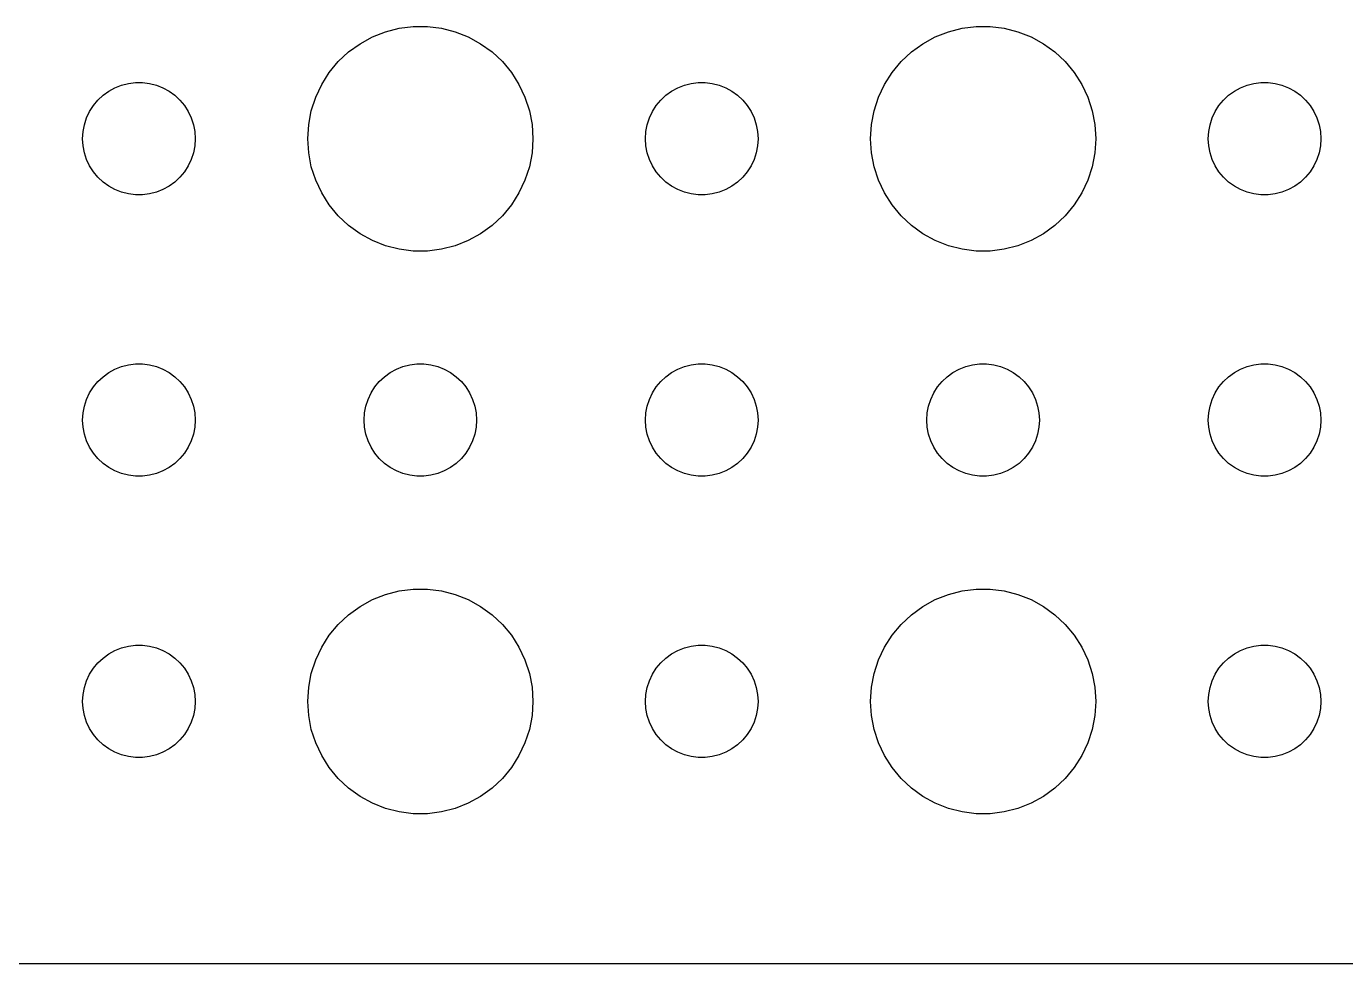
# Model space of a CAD drawing. Header units: metres. Extents: x -134 to 134, y 518 to 1078.
# Drawn here: x -3 to 32.16, y 746.01 to 770.99 of the extents above; entities that cross this region are included whole.
import ezdxf

# ---------------------------------------------------------------- set-up
doc = ezdxf.new("R2010")
doc.units = ezdxf.units.M

msp = doc.modelspace()

# ---------------------------------------------------------------- linework, layer by layer
for p, q in [((6.22266, 770.714), (6.57294, 770.853)), ((6.57294, 770.853), (6.93785, 770.947)), ((6.93785, 770.947), (7.31161, 770.994)), ((7.31161, 770.994), (7.68837, 770.994)), ((7.68837, 770.994), (8.06213, 770.947)), ((8.06213, 770.947), (8.42705, 770.853)), ((8.42705, 770.853), (8.77733, 770.714)), ((21.2227, 770.714), (21.5729, 770.853)), ((21.5729, 770.853), (21.9379, 770.947)), ((21.9379, 770.947), (22.3116, 770.994)), ((22.3116, 770.994), (22.6884, 770.994)), ((22.6884, 770.994), (23.0621, 770.947)), ((23.0621, 770.947), (23.427, 770.853)), ((23.427, 770.853), (23.7773, 770.714)), ((5.58772, 770.312), (5.89252, 770.533)), ((5.89252, 770.533), (6.22266, 770.714)), ((8.77733, 770.714), (9.10747, 770.533)), ((9.10747, 770.533), (9.41226, 770.312)), ((20.5877, 770.312), (20.8925, 770.533)), ((20.8925, 770.533), (21.2227, 770.714)), ((23.7773, 770.714), (24.1075, 770.533)), ((24.1075, 770.533), (24.4123, 770.312)), ((5.07294, 769.763), (5.31308, 770.054)), ((5.31308, 770.054), (5.58772, 770.312)), ((9.41226, 770.312), (9.6869, 770.054)), ((9.6869, 770.054), (9.92705, 769.763)), ((20.0729, 769.763), (20.3131, 770.054)), ((20.3131, 770.054), (20.5877, 770.312)), ((24.4123, 770.312), (24.6869, 770.054)), ((24.6869, 770.054), (24.927, 769.763)), ((4.87108, 769.445), (5.07294, 769.763)), ((9.92705, 769.763), (10.1289, 769.445)), ((19.8711, 769.445), (20.0729, 769.763)), ((24.927, 769.763), (25.1289, 769.445)), ((-0.80373, 769.266), (-0.63866, 769.357)), ((-0.63866, 769.357), (-0.46352, 769.427)), ((-0.46352, 769.427), (-0.28107, 769.473)), ((-0.28107, 769.473), (-0.09418, 769.497)), ((-0.09418, 769.497), (0.09418, 769.497)), ((0.09418, 769.497), (0.28107, 769.473)), ((0.28107, 769.473), (0.46352, 769.427)), ((0.46352, 769.427), (0.63866, 769.357)), ((0.63866, 769.357), (0.80373, 769.266)), ((4.71066, 769.104), (4.87108, 769.445)), ((10.1289, 769.445), (10.2893, 769.104)), ((14.1963, 769.266), (14.3613, 769.357)), ((14.3613, 769.357), (14.5365, 769.427)), ((14.5365, 769.427), (14.7189, 769.473)), ((14.7189, 769.473), (14.9058, 769.497)), ((14.9058, 769.497), (15.0942, 769.497)), ((15.0942, 769.497), (15.2811, 769.473)), ((15.2811, 769.473), (15.4635, 769.427)), ((15.4635, 769.427), (15.6387, 769.357)), ((15.6387, 769.357), (15.8037, 769.266)), ((19.7107, 769.104), (19.8711, 769.445)), ((25.1289, 769.445), (25.2893, 769.104)), ((29.1963, 769.266), (29.3613, 769.357)), ((29.3613, 769.357), (29.5365, 769.427)), ((29.5365, 769.427), (29.7189, 769.473)), ((29.7189, 769.473), (29.9058, 769.497)), ((29.9058, 769.497), (30.0942, 769.497)), ((30.0942, 769.497), (30.2811, 769.473)), ((30.2811, 769.473), (30.4635, 769.427)), ((30.4635, 769.427), (30.6387, 769.357)), ((30.6387, 769.357), (30.8037, 769.266)), ((-1.21352, 768.882), (-1.09344, 769.027)), ((-1.09344, 769.027), (-0.95613, 769.156)), ((-0.95613, 769.156), (-0.80373, 769.266)), ((0.80373, 769.266), (0.95613, 769.156)), ((0.95613, 769.156), (1.09344, 769.027)), ((1.09344, 769.027), (1.21352, 768.882)), ((4.59424, 768.746), (4.71066, 769.104)), ((10.2893, 769.104), (10.4057, 768.746)), ((13.7865, 768.882), (13.9065, 769.027)), ((13.9065, 769.027), (14.0439, 769.156)), ((14.0439, 769.156), (14.1963, 769.266)), ((15.8037, 769.266), (15.9561, 769.156)), ((15.9561, 769.156), (16.0934, 769.027)), ((16.0934, 769.027), (16.2135, 768.882)), ((19.5942, 768.746), (19.7107, 769.104)), ((25.2893, 769.104), (25.4057, 768.746)), ((28.7865, 768.882), (28.9065, 769.027)), ((28.9065, 769.027), (29.0439, 769.156)), ((29.0439, 769.156), (29.1963, 769.266)), ((30.8037, 769.266), (30.9561, 769.156)), ((30.9561, 769.156), (31.0934, 769.027)), ((31.0934, 769.027), (31.2135, 768.882)), ((-1.39465, 768.552), (-1.31445, 768.723)), ((-1.31445, 768.723), (-1.21352, 768.882)), ((1.21352, 768.882), (1.31445, 768.723)), ((1.31445, 768.723), (1.39465, 768.552)), ((4.52365, 768.376), (4.59424, 768.746)), ((10.4057, 768.746), (10.4763, 768.376)), ((13.6053, 768.552), (13.6855, 768.723)), ((13.6855, 768.723), (13.7865, 768.882)), ((16.2135, 768.882), (16.3145, 768.723)), ((16.3145, 768.723), (16.3947, 768.552)), ((19.5237, 768.376), (19.5942, 768.746)), ((25.4057, 768.746), (25.4763, 768.376)), ((28.6053, 768.552), (28.6855, 768.723)), ((28.6855, 768.723), (28.7865, 768.882)), ((31.2135, 768.882), (31.3145, 768.723)), ((31.3145, 768.723), (31.3947, 768.552)), ((-1.48816, 768.188), (-1.45287, 768.373)), ((-1.45287, 768.373), (-1.39465, 768.552)), ((1.39465, 768.552), (1.45287, 768.373)), ((1.45287, 768.373), (1.48816, 768.188)), ((4.5, 768), (4.52365, 768.376)), ((10.4763, 768.376), (10.5, 768)), ((13.5118, 768.188), (13.5471, 768.373)), ((13.5471, 768.373), (13.6053, 768.552)), ((16.3947, 768.552), (16.4529, 768.373)), ((16.4529, 768.373), (16.4882, 768.188)), ((19.5, 768), (19.5237, 768.376)), ((25.4763, 768.376), (25.5, 768)), ((28.5118, 768.188), (28.5471, 768.373)), ((28.5471, 768.373), (28.6053, 768.552)), ((31.3947, 768.552), (31.4529, 768.373)), ((31.4529, 768.373), (31.4882, 768.188)), ((-1.5, 768), (-1.48816, 768.188)), ((-1.48816, 767.812), (-1.5, 768)), ((1.48816, 768.188), (1.5, 768)), ((1.5, 768), (1.48816, 767.812)), ((4.52365, 767.624), (4.5, 768)), ((10.5, 768), (10.4763, 767.624)), ((13.5, 768), (13.5118, 768.188)), ((13.5118, 767.812), (13.5, 768)), ((16.4882, 768.188), (16.5, 768)), ((16.5, 768), (16.4882, 767.812)), ((19.5237, 767.624), (19.5, 768)), ((25.5, 768), (25.4763, 767.624)), ((28.5, 768), (28.5118, 768.188)), ((28.5118, 767.812), (28.5, 768)), ((31.4882, 768.188), (31.5, 768)), ((31.5, 768), (31.4882, 767.812)), ((-1.45287, 767.627), (-1.48816, 767.812)), ((-1.39465, 767.448), (-1.45287, 767.627)), ((1.45287, 767.627), (1.39465, 767.448)), ((1.48816, 767.812), (1.45287, 767.627)), ((4.59424, 767.254), (4.52365, 767.624)), ((10.4763, 767.624), (10.4057, 767.254)), ((13.5471, 767.627), (13.5118, 767.812)), ((13.6053, 767.448), (13.5471, 767.627)), ((16.4529, 767.627), (16.3947, 767.448)), ((16.4882, 767.812), (16.4529, 767.627)), ((19.5942, 767.254), (19.5237, 767.624)), ((25.4763, 767.624), (25.4057, 767.254)), ((28.5471, 767.627), (28.5118, 767.812)), ((28.6053, 767.448), (28.5471, 767.627)), ((31.4529, 767.627), (31.3947, 767.448)), ((31.4882, 767.812), (31.4529, 767.627)), ((-1.31445, 767.277), (-1.39465, 767.448)), ((-1.21352, 767.118), (-1.31445, 767.277)), ((1.31445, 767.277), (1.21352, 767.118)), ((1.39465, 767.448), (1.31445, 767.277)), ((4.71066, 766.896), (4.59424, 767.254)), ((10.4057, 767.254), (10.2893, 766.896)), ((13.6855, 767.277), (13.6053, 767.448)), ((13.7865, 767.118), (13.6855, 767.277)), ((16.3145, 767.277), (16.2135, 767.118)), ((16.3947, 767.448), (16.3145, 767.277)), ((19.7107, 766.896), (19.5942, 767.254)), ((25.4057, 767.254), (25.2893, 766.896)), ((28.6855, 767.277), (28.6053, 767.448)), ((28.7865, 767.118), (28.6855, 767.277)), ((31.3145, 767.277), (31.2135, 767.118)), ((31.3947, 767.448), (31.3145, 767.277)), ((-1.09344, 766.973), (-1.21352, 767.118)), ((-0.95613, 766.844), (-1.09344, 766.973)), ((1.09344, 766.973), (0.95613, 766.844)), ((1.21352, 767.118), (1.09344, 766.973)), ((4.87108, 766.555), (4.71066, 766.896)), ((10.2893, 766.896), (10.1289, 766.555)), ((13.9065, 766.973), (13.7865, 767.118)), ((14.0439, 766.844), (13.9065, 766.973)), ((16.0934, 766.973), (15.9561, 766.844)), ((16.2135, 767.118), (16.0934, 766.973)), ((19.8711, 766.555), (19.7107, 766.896)), ((25.2893, 766.896), (25.1289, 766.555)), ((28.9065, 766.973), (28.7865, 767.118)), ((29.0439, 766.844), (28.9065, 766.973)), ((31.0934, 766.973), (30.9561, 766.844)), ((31.2135, 767.118), (31.0934, 766.973)), ((-0.80373, 766.734), (-0.95613, 766.844)), ((-0.63866, 766.643), (-0.80373, 766.734)), ((-0.46352, 766.573), (-0.63866, 766.643)), ((-0.28107, 766.527), (-0.46352, 766.573)), ((-0.09418, 766.503), (-0.28107, 766.527)), ((0.28107, 766.527), (0.09418, 766.503)), ((0.46352, 766.573), (0.28107, 766.527)), ((0.63866, 766.643), (0.46352, 766.573)), ((0.80373, 766.734), (0.63866, 766.643)), ((0.95613, 766.844), (0.80373, 766.734)), ((5.07294, 766.237), (4.87108, 766.555)), ((10.1289, 766.555), (9.92705, 766.237)), ((14.1963, 766.734), (14.0439, 766.844)), ((14.3613, 766.643), (14.1963, 766.734)), ((14.5365, 766.573), (14.3613, 766.643)), ((14.7189, 766.527), (14.5365, 766.573)), ((14.9058, 766.503), (14.7189, 766.527)), ((15.2811, 766.527), (15.0942, 766.503)), ((15.4635, 766.573), (15.2811, 766.527)), ((15.6387, 766.643), (15.4635, 766.573)), ((15.8037, 766.734), (15.6387, 766.643)), ((15.9561, 766.844), (15.8037, 766.734)), ((20.0729, 766.237), (19.8711, 766.555)), ((25.1289, 766.555), (24.927, 766.237)), ((29.1963, 766.734), (29.0439, 766.844)), ((29.3613, 766.643), (29.1963, 766.734)), ((29.5365, 766.573), (29.3613, 766.643)), ((29.7189, 766.527), (29.5365, 766.573)), ((29.9058, 766.503), (29.7189, 766.527)), ((30.2811, 766.527), (30.0942, 766.503)), ((30.4635, 766.573), (30.2811, 766.527)), ((30.6387, 766.643), (30.4635, 766.573)), ((30.8037, 766.734), (30.6387, 766.643)), ((30.9561, 766.844), (30.8037, 766.734)), ((0.09418, 766.503), (-0.09418, 766.503)), ((5.31308, 765.946), (5.07294, 766.237)), ((9.92705, 766.237), (9.6869, 765.946)), ((15.0942, 766.503), (14.9058, 766.503)), ((20.3131, 765.946), (20.0729, 766.237)), ((24.927, 766.237), (24.6869, 765.946)), ((30.0942, 766.503), (29.9058, 766.503)), ((5.58772, 765.688), (5.31308, 765.946)), ((9.6869, 765.946), (9.41226, 765.688)), ((20.5877, 765.688), (20.3131, 765.946)), ((24.6869, 765.946), (24.4123, 765.688)), ((5.89252, 765.467), (5.58772, 765.688)), ((6.22266, 765.286), (5.89252, 765.467)), ((9.10747, 765.467), (8.77733, 765.286)), ((9.41226, 765.688), (9.10747, 765.467)), ((20.8925, 765.467), (20.5877, 765.688)), ((21.2227, 765.286), (20.8925, 765.467)), ((24.1075, 765.467), (23.7773, 765.286)), ((24.4123, 765.688), (24.1075, 765.467)), ((6.57294, 765.147), (6.22266, 765.286)), ((6.93785, 765.053), (6.57294, 765.147)), ((8.42705, 765.147), (8.06213, 765.053)), ((8.77733, 765.286), (8.42705, 765.147)), ((21.5729, 765.147), (21.2227, 765.286)), ((21.9379, 765.053), (21.5729, 765.147)), ((23.427, 765.147), (23.0621, 765.053)), ((23.7773, 765.286), (23.427, 765.147)), ((7.31161, 765.006), (6.93785, 765.053)), ((7.68837, 765.006), (7.31161, 765.006)), ((8.06213, 765.053), (7.68837, 765.006)), ((22.3116, 765.006), (21.9379, 765.053)), ((22.6884, 765.006), (22.3116, 765.006)), ((23.0621, 765.053), (22.6884, 765.006)), ((-0.46352, 761.927), (-0.28107, 761.973)), ((-0.28107, 761.973), (-0.09418, 761.997)), ((-0.09418, 761.997), (0.09418, 761.997)), ((0.09418, 761.997), (0.28107, 761.973)), ((0.28107, 761.973), (0.46352, 761.927)), ((7.03647, 761.927), (7.21892, 761.973)), ((7.21892, 761.973), (7.40581, 761.997)), ((7.40581, 761.997), (7.59418, 761.997)), ((7.59418, 761.997), (7.78107, 761.973)), ((7.78107, 761.973), (7.96352, 761.927)), ((14.5365, 761.927), (14.7189, 761.973)), ((14.7189, 761.973), (14.9058, 761.997)), ((14.9058, 761.997), (15.0942, 761.997)), ((15.0942, 761.997), (15.2811, 761.973)), ((15.2811, 761.973), (15.4635, 761.927)), ((22.0365, 761.927), (22.2189, 761.973)), ((22.2189, 761.973), (22.4058, 761.997)), ((22.4058, 761.997), (22.5942, 761.997)), ((22.5942, 761.997), (22.7811, 761.973)), ((22.7811, 761.973), (22.9635, 761.927)), ((29.5365, 761.927), (29.7189, 761.973)), ((29.7189, 761.973), (29.9058, 761.997)), ((29.9058, 761.997), (30.0942, 761.997)), ((30.0942, 761.997), (30.2811, 761.973)), ((30.2811, 761.973), (30.4635, 761.927)), ((-1.09344, 761.527), (-0.95613, 761.656)), ((-0.95613, 761.656), (-0.80373, 761.766)), ((-0.80373, 761.766), (-0.63866, 761.857)), ((-0.63866, 761.857), (-0.46352, 761.927)), ((0.46352, 761.927), (0.63866, 761.857)), ((0.63866, 761.857), (0.80373, 761.766)), ((0.80373, 761.766), (0.95613, 761.656)), ((0.95613, 761.656), (1.09344, 761.527)), ((6.40654, 761.527), (6.54385, 761.656)), ((6.54385, 761.656), (6.69626, 761.766)), ((6.69626, 761.766), (6.86133, 761.857)), ((6.86133, 761.857), (7.03647, 761.927)), ((7.96352, 761.927), (8.13866, 761.857)), ((8.13866, 761.857), (8.30373, 761.766)), ((8.30373, 761.766), (8.45613, 761.656)), ((8.45613, 761.656), (8.59344, 761.527)), ((13.9065, 761.527), (14.0439, 761.656)), ((14.0439, 761.656), (14.1963, 761.766)), ((14.1963, 761.766), (14.3613, 761.857)), ((14.3613, 761.857), (14.5365, 761.927)), ((15.4635, 761.927), (15.6387, 761.857)), ((15.6387, 761.857), (15.8037, 761.766)), ((15.8037, 761.766), (15.9561, 761.656)), ((15.9561, 761.656), (16.0934, 761.527)), ((21.4065, 761.527), (21.5439, 761.656)), ((21.5439, 761.656), (21.6963, 761.766)), ((21.6963, 761.766), (21.8613, 761.857)), ((21.8613, 761.857), (22.0365, 761.927)), ((22.9635, 761.927), (23.1387, 761.857)), ((23.1387, 761.857), (23.3037, 761.766)), ((23.3037, 761.766), (23.4561, 761.656)), ((23.4561, 761.656), (23.5934, 761.527)), ((28.9065, 761.527), (29.0439, 761.656)), ((29.0439, 761.656), (29.1963, 761.766)), ((29.1963, 761.766), (29.3613, 761.857)), ((29.3613, 761.857), (29.5365, 761.927)), ((30.4635, 761.927), (30.6387, 761.857)), ((30.6387, 761.857), (30.8037, 761.766)), ((30.8037, 761.766), (30.9561, 761.656)), ((30.9561, 761.656), (31.0934, 761.527)), ((-1.31445, 761.223), (-1.21352, 761.382)), ((-1.21352, 761.382), (-1.09344, 761.527)), ((1.09344, 761.527), (1.21352, 761.382)), ((1.21352, 761.382), (1.31445, 761.223)), ((6.18553, 761.223), (6.28647, 761.382)), ((6.28647, 761.382), (6.40654, 761.527)), ((8.59344, 761.527), (8.71352, 761.382)), ((8.71352, 761.382), (8.81445, 761.223)), ((13.6855, 761.223), (13.7865, 761.382)), ((13.7865, 761.382), (13.9065, 761.527)), ((16.0934, 761.527), (16.2135, 761.382)), ((16.2135, 761.382), (16.3145, 761.223)), ((21.1855, 761.223), (21.2865, 761.382)), ((21.2865, 761.382), (21.4065, 761.527)), ((23.5934, 761.527), (23.7135, 761.382)), ((23.7135, 761.382), (23.8145, 761.223)), ((28.6855, 761.223), (28.7865, 761.382)), ((28.7865, 761.382), (28.9065, 761.527)), ((31.0934, 761.527), (31.2135, 761.382)), ((31.2135, 761.382), (31.3145, 761.223)), ((-1.45287, 760.873), (-1.39465, 761.052)), ((-1.39465, 761.052), (-1.31445, 761.223)), ((1.31445, 761.223), (1.39465, 761.052)), ((1.39465, 761.052), (1.45287, 760.873)), ((6.04712, 760.873), (6.10533, 761.052)), ((6.10533, 761.052), (6.18553, 761.223)), ((8.81445, 761.223), (8.89465, 761.052)), ((8.89465, 761.052), (8.95287, 760.873)), ((13.5471, 760.873), (13.6053, 761.052)), ((13.6053, 761.052), (13.6855, 761.223)), ((16.3145, 761.223), (16.3947, 761.052)), ((16.3947, 761.052), (16.4529, 760.873)), ((21.0471, 760.873), (21.1053, 761.052)), ((21.1053, 761.052), (21.1855, 761.223)), ((23.8145, 761.223), (23.8947, 761.052)), ((23.8947, 761.052), (23.9529, 760.873)), ((28.5471, 760.873), (28.6053, 761.052)), ((28.6053, 761.052), (28.6855, 761.223)), ((31.3145, 761.223), (31.3947, 761.052)), ((31.3947, 761.052), (31.4529, 760.873)), ((-1.5, 760.5), (-1.48816, 760.688)), ((-1.48816, 760.688), (-1.45287, 760.873)), ((1.45287, 760.873), (1.48816, 760.688)), ((1.48816, 760.688), (1.5, 760.5)), ((6, 760.5), (6.01183, 760.688)), ((6.01183, 760.688), (6.04712, 760.873)), ((8.95287, 760.873), (8.98816, 760.688)), ((8.98816, 760.688), (9, 760.5)), ((13.5, 760.5), (13.5118, 760.688)), ((13.5118, 760.688), (13.5471, 760.873)), ((16.4529, 760.873), (16.4882, 760.688)), ((16.4882, 760.688), (16.5, 760.5)), ((21, 760.5), (21.0118, 760.688)), ((21.0118, 760.688), (21.0471, 760.873)), ((23.9529, 760.873), (23.9882, 760.688)), ((23.9882, 760.688), (24, 760.5)), ((28.5, 760.5), (28.5118, 760.688)), ((28.5118, 760.688), (28.5471, 760.873)), ((31.4529, 760.873), (31.4882, 760.688)), ((31.4882, 760.688), (31.5, 760.5)), ((-1.48816, 760.312), (-1.5, 760.5)), ((-1.45287, 760.127), (-1.48816, 760.312)), ((1.48816, 760.312), (1.45287, 760.127)), ((1.5, 760.5), (1.48816, 760.312)), ((6.01183, 760.312), (6, 760.5)), ((6.04712, 760.127), (6.01183, 760.312)), ((8.98816, 760.312), (8.95287, 760.127)), ((9, 760.5), (8.98816, 760.312)), ((13.5118, 760.312), (13.5, 760.5)), ((13.5471, 760.127), (13.5118, 760.312)), ((16.4882, 760.312), (16.4529, 760.127)), ((16.5, 760.5), (16.4882, 760.312)), ((21.0118, 760.312), (21, 760.5)), ((21.0471, 760.127), (21.0118, 760.312)), ((23.9882, 760.312), (23.9529, 760.127)), ((24, 760.5), (23.9882, 760.312)), ((28.5118, 760.312), (28.5, 760.5)), ((28.5471, 760.127), (28.5118, 760.312)), ((31.4882, 760.312), (31.4529, 760.127)), ((31.5, 760.5), (31.4882, 760.312)), ((-1.39465, 759.948), (-1.45287, 760.127)), ((-1.31445, 759.777), (-1.39465, 759.948)), ((1.39465, 759.948), (1.31445, 759.777)), ((1.45287, 760.127), (1.39465, 759.948)), ((6.10533, 759.948), (6.04712, 760.127)), ((6.18553, 759.777), (6.10533, 759.948)), ((8.89465, 759.948), (8.81445, 759.777)), ((8.95287, 760.127), (8.89465, 759.948)), ((13.6053, 759.948), (13.5471, 760.127)), ((13.6855, 759.777), (13.6053, 759.948)), ((16.3947, 759.948), (16.3145, 759.777)), ((16.4529, 760.127), (16.3947, 759.948)), ((21.1053, 759.948), (21.0471, 760.127)), ((21.1855, 759.777), (21.1053, 759.948)), ((23.8947, 759.948), (23.8145, 759.777)), ((23.9529, 760.127), (23.8947, 759.948)), ((28.6053, 759.948), (28.5471, 760.127)), ((28.6855, 759.777), (28.6053, 759.948)), ((31.3947, 759.948), (31.3145, 759.777)), ((31.4529, 760.127), (31.3947, 759.948)), ((-1.21352, 759.618), (-1.31445, 759.777)), ((-1.09344, 759.473), (-1.21352, 759.618)), ((1.21352, 759.618), (1.09344, 759.473)), ((1.31445, 759.777), (1.21352, 759.618)), ((6.28647, 759.618), (6.18553, 759.777)), ((6.40654, 759.473), (6.28647, 759.618)), ((8.71352, 759.618), (8.59344, 759.473)), ((8.81445, 759.777), (8.71352, 759.618)), ((13.7865, 759.618), (13.6855, 759.777)), ((13.9065, 759.473), (13.7865, 759.618)), ((16.2135, 759.618), (16.0934, 759.473)), ((16.3145, 759.777), (16.2135, 759.618)), ((21.2865, 759.618), (21.1855, 759.777)), ((21.4065, 759.473), (21.2865, 759.618)), ((23.7135, 759.618), (23.5934, 759.473)), ((23.8145, 759.777), (23.7135, 759.618)), ((28.7865, 759.618), (28.6855, 759.777)), ((28.9065, 759.473), (28.7865, 759.618)), ((31.2135, 759.618), (31.0934, 759.473)), ((31.3145, 759.777), (31.2135, 759.618)), ((-0.95613, 759.344), (-1.09344, 759.473)), ((-0.80373, 759.234), (-0.95613, 759.344)), ((-0.63866, 759.143), (-0.80373, 759.234)), ((-0.46352, 759.073), (-0.63866, 759.143)), ((0.63866, 759.143), (0.46352, 759.073)), ((0.80373, 759.234), (0.63866, 759.143)), ((0.95613, 759.344), (0.80373, 759.234)), ((1.09344, 759.473), (0.95613, 759.344)), ((6.54385, 759.344), (6.40654, 759.473)), ((6.69626, 759.234), (6.54385, 759.344)), ((6.86133, 759.143), (6.69626, 759.234)), ((7.03647, 759.073), (6.86133, 759.143)), ((8.13866, 759.143), (7.96352, 759.073)), ((8.30373, 759.234), (8.13866, 759.143)), ((8.45613, 759.344), (8.30373, 759.234)), ((8.59344, 759.473), (8.45613, 759.344)), ((14.0439, 759.344), (13.9065, 759.473)), ((14.1963, 759.234), (14.0439, 759.344)), ((14.3613, 759.143), (14.1963, 759.234)), ((14.5365, 759.073), (14.3613, 759.143)), ((15.6387, 759.143), (15.4635, 759.073)), ((15.8037, 759.234), (15.6387, 759.143)), ((15.9561, 759.344), (15.8037, 759.234)), ((16.0934, 759.473), (15.9561, 759.344)), ((21.5439, 759.344), (21.4065, 759.473)), ((21.6963, 759.234), (21.5439, 759.344)), ((21.8613, 759.143), (21.6963, 759.234)), ((22.0365, 759.073), (21.8613, 759.143)), ((23.1387, 759.143), (22.9635, 759.073)), ((23.3037, 759.234), (23.1387, 759.143)), ((23.4561, 759.344), (23.3037, 759.234)), ((23.5934, 759.473), (23.4561, 759.344)), ((29.0439, 759.344), (28.9065, 759.473)), ((29.1963, 759.234), (29.0439, 759.344)), ((29.3613, 759.143), (29.1963, 759.234)), ((29.5365, 759.073), (29.3613, 759.143)), ((30.6387, 759.143), (30.4635, 759.073)), ((30.8037, 759.234), (30.6387, 759.143)), ((30.9561, 759.344), (30.8037, 759.234)), ((31.0934, 759.473), (30.9561, 759.344)), ((-0.28107, 759.027), (-0.46352, 759.073)), ((-0.09418, 759.003), (-0.28107, 759.027)), ((0.09418, 759.003), (-0.09418, 759.003)), ((0.28107, 759.027), (0.09418, 759.003)), ((0.46352, 759.073), (0.28107, 759.027)), ((7.21892, 759.027), (7.03647, 759.073)), ((7.40581, 759.003), (7.21892, 759.027)), ((7.59418, 759.003), (7.40581, 759.003)), ((7.78107, 759.027), (7.59418, 759.003)), ((7.96352, 759.073), (7.78107, 759.027)), ((14.7189, 759.027), (14.5365, 759.073)), ((14.9058, 759.003), (14.7189, 759.027)), ((15.0942, 759.003), (14.9058, 759.003)), ((15.2811, 759.027), (15.0942, 759.003)), ((15.4635, 759.073), (15.2811, 759.027)), ((22.2189, 759.027), (22.0365, 759.073)), ((22.4058, 759.003), (22.2189, 759.027)), ((22.5942, 759.003), (22.4058, 759.003)), ((22.7811, 759.027), (22.5942, 759.003)), ((22.9635, 759.073), (22.7811, 759.027)), ((29.7189, 759.027), (29.5365, 759.073)), ((29.9058, 759.003), (29.7189, 759.027)), ((30.0942, 759.003), (29.9058, 759.003)), ((30.2811, 759.027), (30.0942, 759.003)), ((30.4635, 759.073), (30.2811, 759.027)), ((6.93785, 755.947), (7.31161, 755.994)), ((7.31161, 755.994), (7.68837, 755.994)), ((7.68837, 755.994), (8.06213, 755.947)), ((21.9379, 755.947), (22.3116, 755.994)), ((22.3116, 755.994), (22.6884, 755.994)), ((22.6884, 755.994), (23.0621, 755.947)), ((5.89252, 755.533), (6.22266, 755.714)), ((6.22266, 755.714), (6.57294, 755.853)), ((6.57294, 755.853), (6.93785, 755.947)), ((8.06213, 755.947), (8.42705, 755.853)), ((8.42705, 755.853), (8.77733, 755.714)), ((8.77733, 755.714), (9.10747, 755.533)), ((20.8925, 755.533), (21.2227, 755.714)), ((21.2227, 755.714), (21.5729, 755.853)), ((21.5729, 755.853), (21.9379, 755.947)), ((23.0621, 755.947), (23.427, 755.853)), ((23.427, 755.853), (23.7773, 755.714)), ((23.7773, 755.714), (24.1075, 755.533)), ((5.31308, 755.054), (5.58772, 755.312)), ((5.58772, 755.312), (5.89252, 755.533)), ((9.10747, 755.533), (9.41226, 755.312)), ((9.41226, 755.312), (9.6869, 755.054)), ((20.3131, 755.054), (20.5877, 755.312)), ((20.5877, 755.312), (20.8925, 755.533)), ((24.1075, 755.533), (24.4123, 755.312)), ((24.4123, 755.312), (24.6869, 755.054)), ((5.07294, 754.763), (5.31308, 755.054)), ((9.6869, 755.054), (9.92705, 754.763)), ((20.0729, 754.763), (20.3131, 755.054)), ((24.6869, 755.054), (24.927, 754.763)), ((4.87108, 754.445), (5.07294, 754.763)), ((9.92705, 754.763), (10.1289, 754.445)), ((19.8711, 754.445), (20.0729, 754.763)), ((24.927, 754.763), (25.1289, 754.445)), ((-0.95613, 754.156), (-0.80373, 754.266)), ((-0.80373, 754.266), (-0.63866, 754.357)), ((-0.63866, 754.357), (-0.46352, 754.427)), ((-0.46352, 754.427), (-0.28107, 754.473)), ((-0.28107, 754.473), (-0.09418, 754.497)), ((-0.09418, 754.497), (0.09418, 754.497)), ((0.09418, 754.497), (0.28107, 754.473)), ((0.28107, 754.473), (0.46352, 754.427)), ((0.46352, 754.427), (0.63866, 754.357)), ((0.63866, 754.357), (0.80373, 754.266)), ((0.80373, 754.266), (0.95613, 754.156)), ((4.71066, 754.104), (4.87108, 754.445)), ((10.1289, 754.445), (10.2893, 754.104)), ((14.0439, 754.156), (14.1963, 754.266)), ((14.1963, 754.266), (14.3613, 754.357)), ((14.3613, 754.357), (14.5365, 754.427)), ((14.5365, 754.427), (14.7189, 754.473)), ((14.7189, 754.473), (14.9058, 754.497)), ((14.9058, 754.497), (15.0942, 754.497)), ((15.0942, 754.497), (15.2811, 754.473)), ((15.2811, 754.473), (15.4635, 754.427)), ((15.4635, 754.427), (15.6387, 754.357)), ((15.6387, 754.357), (15.8037, 754.266)), ((15.8037, 754.266), (15.9561, 754.156)), ((19.7107, 754.104), (19.8711, 754.445)), ((25.1289, 754.445), (25.2893, 754.104)), ((29.0439, 754.156), (29.1963, 754.266)), ((29.1963, 754.266), (29.3613, 754.357)), ((29.3613, 754.357), (29.5365, 754.427)), ((29.5365, 754.427), (29.7189, 754.473)), ((29.7189, 754.473), (29.9058, 754.497)), ((29.9058, 754.497), (30.0942, 754.497)), ((30.0942, 754.497), (30.2811, 754.473)), ((30.2811, 754.473), (30.4635, 754.427)), ((30.4635, 754.427), (30.6387, 754.357)), ((30.6387, 754.357), (30.8037, 754.266)), ((30.8037, 754.266), (30.9561, 754.156)), ((-1.31445, 753.723), (-1.21352, 753.882)), ((-1.21352, 753.882), (-1.09344, 754.027)), ((-1.09344, 754.027), (-0.95613, 754.156)), ((0.95613, 754.156), (1.09344, 754.027)), ((1.09344, 754.027), (1.21352, 753.882)), ((1.21352, 753.882), (1.31445, 753.723)), ((4.59424, 753.746), (4.71066, 754.104)), ((10.2893, 754.104), (10.4057, 753.746)), ((13.6855, 753.723), (13.7865, 753.882)), ((13.7865, 753.882), (13.9065, 754.027)), ((13.9065, 754.027), (14.0439, 754.156)), ((15.9561, 754.156), (16.0934, 754.027)), ((16.0934, 754.027), (16.2135, 753.882)), ((16.2135, 753.882), (16.3145, 753.723)), ((19.5942, 753.746), (19.7107, 754.104)), ((25.2893, 754.104), (25.4057, 753.746)), ((28.6855, 753.723), (28.7865, 753.882)), ((28.7865, 753.882), (28.9065, 754.027)), ((28.9065, 754.027), (29.0439, 754.156)), ((30.9561, 754.156), (31.0934, 754.027)), ((31.0934, 754.027), (31.2135, 753.882)), ((31.2135, 753.882), (31.3145, 753.723)), ((-1.45287, 753.373), (-1.39465, 753.552)), ((-1.39465, 753.552), (-1.31445, 753.723)), ((1.31445, 753.723), (1.39465, 753.552)), ((1.39465, 753.552), (1.45287, 753.373)), ((4.52365, 753.376), (4.59424, 753.746)), ((10.4057, 753.746), (10.4763, 753.376)), ((13.5471, 753.373), (13.6053, 753.552)), ((13.6053, 753.552), (13.6855, 753.723)), ((16.3145, 753.723), (16.3947, 753.552)), ((16.3947, 753.552), (16.4529, 753.373)), ((19.5237, 753.376), (19.5942, 753.746)), ((25.4057, 753.746), (25.4763, 753.376)), ((28.5471, 753.373), (28.6053, 753.552)), ((28.6053, 753.552), (28.6855, 753.723)), ((31.3145, 753.723), (31.3947, 753.552)), ((31.3947, 753.552), (31.4529, 753.373)), ((-1.5, 753), (-1.48816, 753.188)), ((-1.48816, 753.188), (-1.45287, 753.373)), ((1.45287, 753.373), (1.48816, 753.188)), ((1.48816, 753.188), (1.5, 753)), ((4.5, 753), (4.52365, 753.376)), ((10.4763, 753.376), (10.5, 753)), ((13.5, 753), (13.5118, 753.188)), ((13.5118, 753.188), (13.5471, 753.373)), ((16.4529, 753.373), (16.4882, 753.188)), ((16.4882, 753.188), (16.5, 753)), ((19.5, 753), (19.5237, 753.376)), ((25.4763, 753.376), (25.5, 753)), ((28.5, 753), (28.5118, 753.188)), ((28.5118, 753.188), (28.5471, 753.373)), ((31.4529, 753.373), (31.4882, 753.188)), ((31.4882, 753.188), (31.5, 753)), ((-1.48816, 752.812), (-1.5, 753)), ((-1.45287, 752.627), (-1.48816, 752.812)), ((1.48816, 752.812), (1.45287, 752.627)), ((1.5, 753), (1.48816, 752.812)), ((4.52365, 752.624), (4.5, 753)), ((10.5, 753), (10.4763, 752.624)), ((13.5118, 752.812), (13.5, 753)), ((13.5471, 752.627), (13.5118, 752.812)), ((16.4882, 752.812), (16.4529, 752.627)), ((16.5, 753), (16.4882, 752.812)), ((19.5237, 752.624), (19.5, 753)), ((25.5, 753), (25.4763, 752.624)), ((28.5118, 752.812), (28.5, 753)), ((28.5471, 752.627), (28.5118, 752.812)), ((31.4882, 752.812), (31.4529, 752.627)), ((31.5, 753), (31.4882, 752.812)), ((-1.39465, 752.448), (-1.45287, 752.627)), ((1.45287, 752.627), (1.39465, 752.448)), ((4.59424, 752.254), (4.52365, 752.624)), ((10.4763, 752.624), (10.4057, 752.254)), ((13.6053, 752.448), (13.5471, 752.627)), ((16.4529, 752.627), (16.3947, 752.448)), ((19.5942, 752.254), (19.5237, 752.624)), ((25.4763, 752.624), (25.4057, 752.254)), ((28.6053, 752.448), (28.5471, 752.627)), ((31.4529, 752.627), (31.3947, 752.448)), ((-1.31445, 752.277), (-1.39465, 752.448)), ((-1.21352, 752.118), (-1.31445, 752.277)), ((-1.09344, 751.973), (-1.21352, 752.118)), ((1.21352, 752.118), (1.09344, 751.973)), ((1.31445, 752.277), (1.21352, 752.118)), ((1.39465, 752.448), (1.31445, 752.277)), ((4.71066, 751.896), (4.59424, 752.254)), ((10.4057, 752.254), (10.2893, 751.896)), ((13.6855, 752.277), (13.6053, 752.448)), ((13.7865, 752.118), (13.6855, 752.277)), ((13.9065, 751.973), (13.7865, 752.118)), ((16.2135, 752.118), (16.0934, 751.973)), ((16.3145, 752.277), (16.2135, 752.118)), ((16.3947, 752.448), (16.3145, 752.277)), ((19.7107, 751.896), (19.5942, 752.254)), ((25.4057, 752.254), (25.2893, 751.896)), ((28.6855, 752.277), (28.6053, 752.448)), ((28.7865, 752.118), (28.6855, 752.277)), ((28.9065, 751.973), (28.7865, 752.118)), ((31.2135, 752.118), (31.0934, 751.973)), ((31.3145, 752.277), (31.2135, 752.118)), ((31.3947, 752.448), (31.3145, 752.277)), ((-0.95613, 751.844), (-1.09344, 751.973)), ((-0.80373, 751.734), (-0.95613, 751.844)), ((0.95613, 751.844), (0.80373, 751.734)), ((1.09344, 751.973), (0.95613, 751.844)), ((4.87108, 751.555), (4.71066, 751.896)), ((10.2893, 751.896), (10.1289, 751.555)), ((14.0439, 751.844), (13.9065, 751.973)), ((14.1963, 751.734), (14.0439, 751.844)), ((15.9561, 751.844), (15.8037, 751.734)), ((16.0934, 751.973), (15.9561, 751.844)), ((19.8711, 751.555), (19.7107, 751.896)), ((25.2893, 751.896), (25.1289, 751.555)), ((29.0439, 751.844), (28.9065, 751.973)), ((29.1963, 751.734), (29.0439, 751.844)), ((30.9561, 751.844), (30.8037, 751.734)), ((31.0934, 751.973), (30.9561, 751.844)), ((-0.63866, 751.643), (-0.80373, 751.734)), ((-0.46352, 751.573), (-0.63866, 751.643)), ((-0.28107, 751.527), (-0.46352, 751.573)), ((-0.09418, 751.503), (-0.28107, 751.527)), ((0.09418, 751.503), (-0.09418, 751.503)), ((0.28107, 751.527), (0.09418, 751.503)), ((0.46352, 751.573), (0.28107, 751.527)), ((0.63866, 751.643), (0.46352, 751.573)), ((0.80373, 751.734), (0.63866, 751.643)), ((5.07294, 751.237), (4.87108, 751.555)), ((10.1289, 751.555), (9.92705, 751.237)), ((14.3613, 751.643), (14.1963, 751.734)), ((14.5365, 751.573), (14.3613, 751.643)), ((14.7189, 751.527), (14.5365, 751.573)), ((14.9058, 751.503), (14.7189, 751.527)), ((15.0942, 751.503), (14.9058, 751.503)), ((15.2811, 751.527), (15.0942, 751.503)), ((15.4635, 751.573), (15.2811, 751.527)), ((15.6387, 751.643), (15.4635, 751.573)), ((15.8037, 751.734), (15.6387, 751.643)), ((20.0729, 751.237), (19.8711, 751.555)), ((25.1289, 751.555), (24.927, 751.237)), ((29.3613, 751.643), (29.1963, 751.734)), ((29.5365, 751.573), (29.3613, 751.643)), ((29.7189, 751.527), (29.5365, 751.573)), ((29.9058, 751.503), (29.7189, 751.527)), ((30.0942, 751.503), (29.9058, 751.503)), ((30.2811, 751.527), (30.0942, 751.503)), ((30.4635, 751.573), (30.2811, 751.527)), ((30.6387, 751.643), (30.4635, 751.573)), ((30.8037, 751.734), (30.6387, 751.643)), ((5.31308, 750.946), (5.07294, 751.237)), ((9.92705, 751.237), (9.6869, 750.946)), ((20.3131, 750.946), (20.0729, 751.237)), ((24.927, 751.237), (24.6869, 750.946)), ((5.58772, 750.688), (5.31308, 750.946)), ((9.6869, 750.946), (9.41226, 750.688)), ((20.5877, 750.688), (20.3131, 750.946)), ((24.6869, 750.946), (24.4123, 750.688)), ((5.89252, 750.467), (5.58772, 750.688)), ((6.22266, 750.286), (5.89252, 750.467)), ((9.10747, 750.467), (8.77733, 750.286)), ((9.41226, 750.688), (9.10747, 750.467)), ((20.8925, 750.467), (20.5877, 750.688)), ((21.2227, 750.286), (20.8925, 750.467)), ((24.1075, 750.467), (23.7773, 750.286)), ((24.4123, 750.688), (24.1075, 750.467)), ((6.57294, 750.147), (6.22266, 750.286)), ((6.93785, 750.053), (6.57294, 750.147)), ((7.31161, 750.006), (6.93785, 750.053)), ((7.68837, 750.006), (7.31161, 750.006)), ((8.06213, 750.053), (7.68837, 750.006)), ((8.42705, 750.147), (8.06213, 750.053)), ((8.77733, 750.286), (8.42705, 750.147)), ((21.5729, 750.147), (21.2227, 750.286)), ((21.9379, 750.053), (21.5729, 750.147)), ((22.3116, 750.006), (21.9379, 750.053)), ((22.6884, 750.006), (22.3116, 750.006)), ((23.0621, 750.053), (22.6884, 750.006)), ((23.427, 750.147), (23.0621, 750.053)), ((23.7773, 750.286), (23.427, 750.147)), ((-129.814, 746.01), (129.814, 746.01))]:
    msp.add_line(p, q)

doc.saveas('drawing.dxf')
